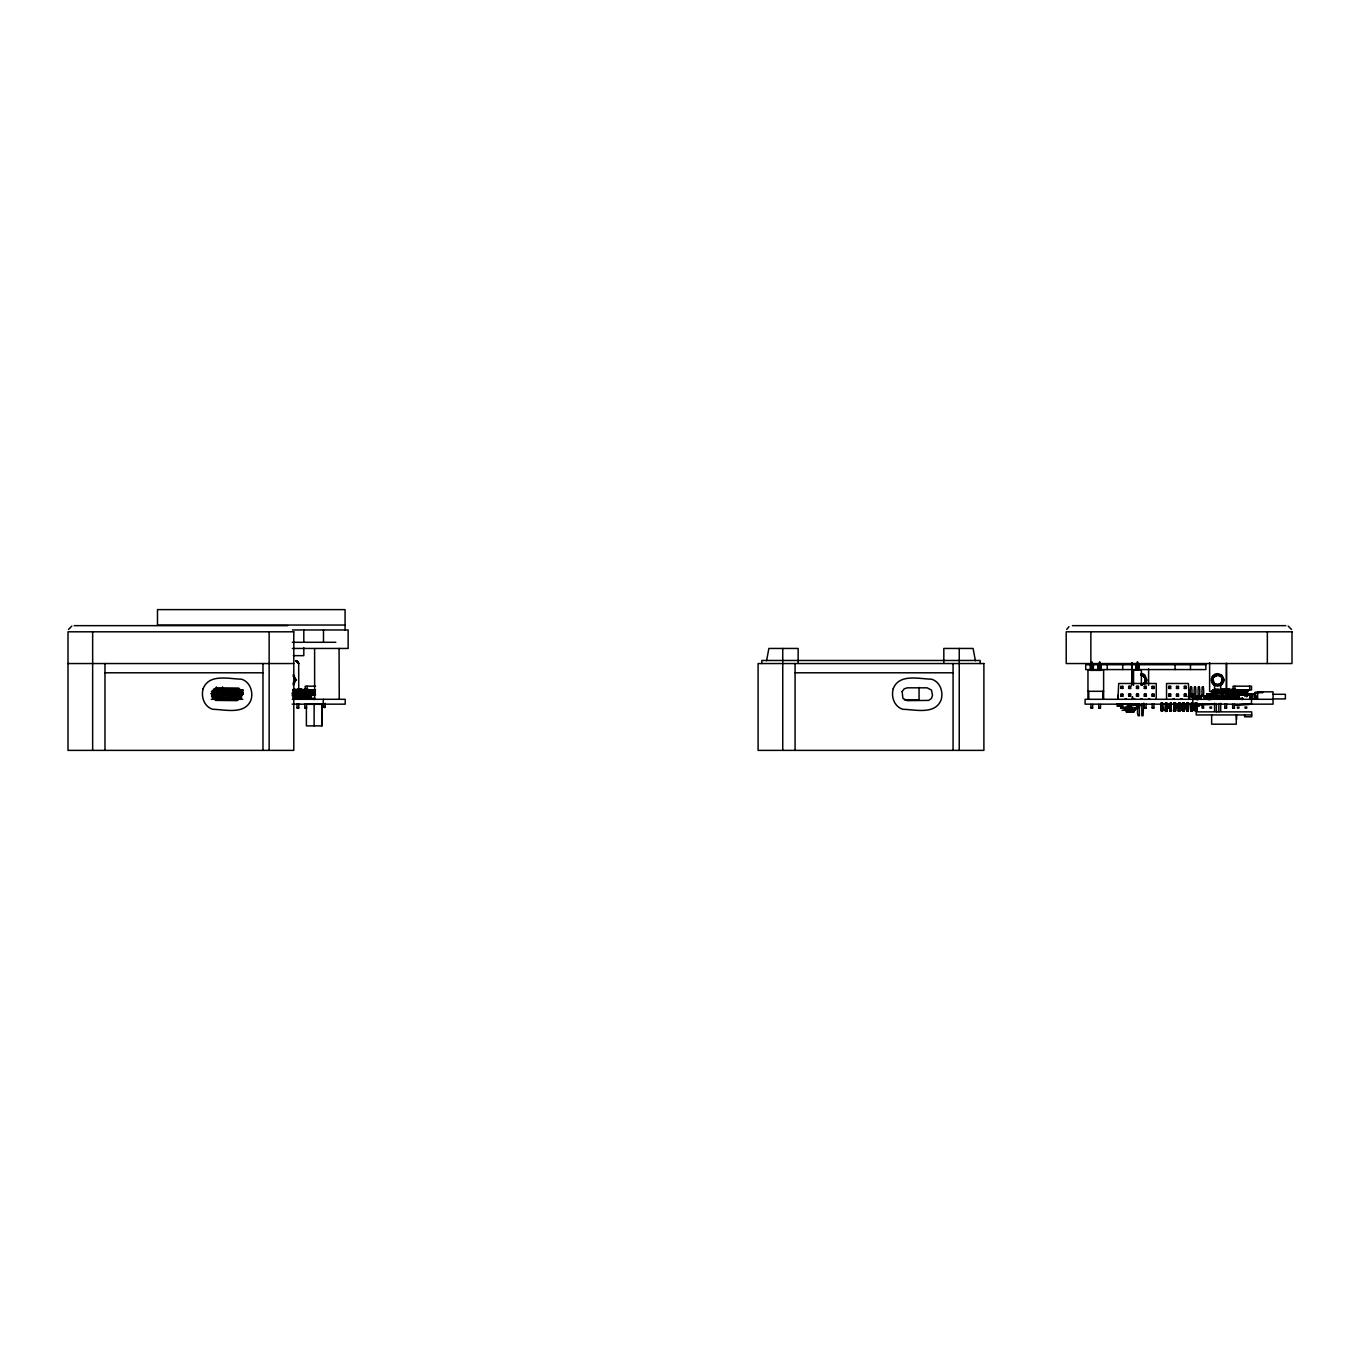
<?xml version="1.0" encoding="UTF-8"?>
<svg xmlns="http://www.w3.org/2000/svg" width="1360" height="1360" viewBox="0 0 1360 1360"><rect width="100%" height="100%" fill="white"/><g stroke="black" fill="none" stroke-linecap="round" stroke-linejoin="round"><path stroke-width="1.5" d="M231.37 690.234L228.888 689.367M301.767 690.234C299.251 689.826 303.127 688.67 301.546 690.455M1161.151 710.906L1161.831 702.967L1162.409 711.076L1162.154 702.967L1162.239 710.906L1161.1 710.651L1161.219 702.967C1160.692 714.51 1163.293 713.779 1162.613 702.967L1162.511 711.144M1167.084 702.967L1166.778 711.144M1171.368 702.967L1171.045 711.144M1175.329 702.967L1175.312 711.144M1179.324 702.967L1179.426 711.144L1180.089 702.967M1188.113 711.144L1188.538 702.967L1188.113 711.144L1186.651 710.651L1186.702 702.967M1192.703 702.967L1192.227 711.144L1192.941 699.295M1196.902 711.076L1197.157 702.967M230.588 690.285L231.217 689.418L231.166 690.455M231.574 689.588C228.208 692.597 237.439 690.863 233.444 690.013C231.778 691.679 229.194 688.466 231.88 689.86M299.268 689.367L302.26 689.86M300.968 690.285L301.478 689.452L301.801 691.492L303.688 691.747L304.81 689.367L302.651 690.914L301.206 689.367L300.866 692.393M314.687 694.824L314.755 689.894M1221.552 690.387L1220.957 689.673L1221.807 690.285C1221.263 688.772 1225.173 688.415 1220.226 690.88C1214.633 688.194 1222.164 693.821 1221.008 690.234M1227.604 690.404L1228.845 692.24L1228.794 689.367L1230.477 690.914L1232.636 689.367L1231.514 691.747L1229.627 691.492L1228.794 689.367L1229.593 690.234M1241.969 694.824L1242.581 689.894M314.143 694.824L314.007 691.917L313.446 694.229M213.316 695.249L213.384 691.781L216.325 689.486L236.912 689.367C241.4 688.755 241.366 697.578 240.108 691.917L240.074 693.073L242.845 693.073L242.148 694.824M243.032 689.894L217.26 689.979L214.761 691.101L216.546 690.064M240.125 698.598L240.635 699.108C236.657 696.898 240.397 683.893 239.938 694.943M242.556 694.229L242.25 691.917L241.638 694.824M298.384 663.221L295.647 660.62L298.69 663.697L298.724 689.979M312.528 694.824L312.63 691.917L312.018 694.824M314.228 693.651L314.466 691.917L314.925 693.073L310.743 692.92L308.227 689.486L292.978 689.588M1161.389 702.967L1161.831 711.144L1161.457 702.967M1175.635 702.967L1175.72 710.651L1174.428 711.144L1174.258 702.967M1178.525 702.967L1178.695 711.144L1180.089 710.651L1179.902 702.967M1206.405 699.091C1208.717 693.141 1196.749 698.904 1211.165 696.592M1211.607 693.362L1212.406 691.781M1207.884 698.479L1207.952 699.414C1216.656 701.522 1209.533 688.942 1215.466 689.367L1235.135 689.367L1237.719 690.336L1212.882 690.336L1211.522 695.249M240.363 694.229L240.788 691.781L237.575 690.37L215.985 690.574M298.69 663.697L298.146 661.895L295.647 660.62L297.823 661.521L298.69 663.697L297.041 660.96M304.861 692.393L305.49 690.404L308.159 690.659L311.168 691.781L310.743 694.229M313.956 694.229L313.65 689.894M1222.487 680.646C1220.685 673.693 1223.031 678.351 1222.079 682.635C1220.787 687.293 1210.927 682.924 1218.084 684.947C1225.411 683.213 1220.685 670.429 1222.147 681.819M1226.397 689.979L1226.465 663.17L1226.55 689.979M1240.762 694.229L1240.456 691.917L1238.144 694.943L1238.994 691.781L1236.07 689.486M1241.272 694.229L1241.833 691.917L1241.782 694.229M313.582 694.824L314.007 691.917M1241.476 689.894L1242.054 693.651M1242.819 694.229L1242.309 691.917L1243.074 694.824M311.542 694.229L311.083 691.917C309.315 694.654 316.557 694.773 314.228 691.917L313.99 693.651L314.194 689.894M1133.747 711.994L1133.951 710.158L1136.603 708.016L1134.342 708.016M1244.638 694.824L1243.703 691.917L1242.785 693.651L1241.833 691.917M312.936 694.229L313.769 691.917L313.055 694.824M1238.348 690.574L1247.46 689.894C1250.282 699.006 1225.36 689.911 1247.035 691.917L1247.834 689.894L1246.457 689.894L1245.862 691.917L1246.797 694.824L1245.403 692.75L1246.066 689.894M1187.79 705.908C1184.934 706.163 1189.32 706.656 1187.824 704.157M1190.459 704.157L1190.782 706.214L1191.734 704.157M1194.369 704.157L1194.692 706.214L1195.644 704.157M1198.279 704.157L1198.602 706.214L1199.554 704.157M1202.189 704.157L1202.529 706.214L1203.464 704.157M293.08 676.209L294.831 678.436L293.08 683.553M1142.315 675.257C1138.201 675.053 1142.689 673.064 1145.63 678.436C1147.857 681.309 1139.102 687.055 1144.321 683.111C1148.129 680.17 1142.995 674.05 1140.598 674.798C1146.548 674.577 1147.466 685.015 1141.125 684.777M1199.35 699.142L1198.704 697.748M1246.593 690.574L1246.644 689.894C1245.845 695.045 1245.182 695.3 1245.199 689.894M313.106 689.894L313.514 693.651L313.531 691.917M1242.513 694.824L1242.768 691.917M294.627 678.912L294.236 682.091L294.525 678.045L294.474 682.21L294.678 677.977M312.46 694.229L313.072 691.917L314.721 693.651M1165.486 710.651L1166.098 702.967L1166.472 711.076L1165.554 702.967C1164.483 712.742 1166.999 715.989 1165.724 702.967L1165.418 710.906L1166.795 710.651M1171.062 710.651L1169.583 710.651L1170.365 702.967L1170.518 711.076L1171.3 710.651M1184.254 710.651C1180.327 712.317 1188.113 710.804 1184.169 702.967C1186.413 713.218 1180.072 714.629 1183.183 702.967L1183.438 711.144L1182.792 702.967L1182.384 710.651L1182.435 702.967M1184.254 710.906L1184.033 702.967L1183.846 711.144M1195.984 702.967L1195.185 710.651L1195.236 702.967L1195.185 710.651L1197.157 710.651M1213.783 684.692C1228.386 682.788 1217.064 688.721 1213.324 684.284C1211.029 682.159 1210.842 678.266 1212.899 675.92C1217.914 669.392 1227.944 678.436 1222.113 684.097C1213.154 686.392 1212.474 681.955 1212.848 678.657C1214.446 672.741 1210.315 686.868 1216.928 684.76C1221.008 686.018 1224.34 679.252 1222.079 677.654M1246.95 694.824L1246.015 691.917L1245.59 694.824M314.364 693.073L312.817 693.651L312.579 689.894M1120.606 708.016L1139.323 708.016L1139.272 704.31M1192.482 702.967C1195.338 714.476 1187.824 713.354 1191.258 702.967L1190.918 710.651L1192.227 711.144M1196.902 710.651L1196.12 711.076L1196.29 702.967L1196.375 710.906L1195.304 710.906L1195.525 702.967L1195.253 710.906L1197.072 710.651M242.199 689.894L242.658 693.651M1179.987 710.906L1178.185 710.906L1179.579 711.144M242.063 694.229L242.471 691.917L241.162 694.824M1166.251 711.076L1166.421 702.967M1174.955 702.967C1177.471 714.204 1172.014 714.153 1174.394 702.967L1174.377 711.076L1173.85 702.967M1179.596 702.967L1179.171 711.144L1179.222 702.967M1183.863 702.967L1183.914 711.076L1183.489 702.967M1187.756 702.967L1187.705 711.144L1186.923 704.888M1240.354 694.824L1240.932 689.894M1241.425 694.824L1241.595 691.917L1240.881 694.824M241.196 689.894L242.199 693.651L242.25 691.917M1240.286 694.229L1239.895 689.894M240.312 689.894L240.839 695.623L238.187 698.241L217.26 698.479L213.962 695.538L217.26 698.173L236.912 698.173C239.071 698.564 241.417 693.651 239.938 694.705L239.513 690.336L237.847 689.486M312.069 689.894L313.667 693.073L312.851 691.917L312.358 693.651L313.072 691.917M1211.607 693.668C1210.723 693.209 1214.871 703.052 1212.423 695.181C1213.443 703.579 1230.188 695.691 1235.135 698.479C1236.563 698.683 1239.232 696.456 1238.11 695.164M1242.53 692.597L1241.816 693.651L1241.357 691.917L1240.422 693.651L1240.405 689.894M235.348 689.367L234.821 690.285M236.912 689.367L240.142 691.05L240.278 694.824M241.604 694.229L242.029 691.917L242.641 692.92L241.689 689.894M305.745 689.367L305.49 690.285L305.201 689.367M307.292 689.367L310.233 690.676L311.236 693.311C307.377 686.919 312.205 696.439 312.205 691.917L311.984 694.229M1233.571 689.367L1233.316 690.285L1233.027 689.367M1237.141 690.659L1238.416 698.87L1242.717 699.414L1242.649 698.36M1239.844 694.824L1240.031 691.917L1239.368 694.229M1244.128 694.824L1243.244 691.917L1243.329 694.229M241.162 694.229C242.182 689.843 242.488 696.677 240.737 689.894M309.842 691.288C310.811 689.724 307.037 704.174 311.236 695.164L310.624 691.917L314.704 692.597M312.63 691.917C313.072 693.464 311.593 693.515 311.797 691.917L312.154 693.651L311.576 689.894M1238.535 689.894L1238.076 697.782L1239.181 693.073L1237.957 689.894L1237.09 691.084L1238.212 692.036C1237.753 697.306 1239.062 695.351 1238.144 694.705M1238.093 691.781L1237.634 689.894L1247.834 689.894L1246.321 692.75L1246.933 694.229L1247.239 689.894L1246.134 692.597L1247.494 694.229L1246.627 694.824M310.318 694.943L311.78 693.073L311.117 689.894M1239.13 694.824L1239.402 689.894M1239.81 694.229C1239.3 690.251 1242.921 696.065 1242.02 689.894M1253.835 698.819L1249.704 698.904L1250.537 695.198L1249.806 698.87L1251.54 698.819L1249.704 698.564L1250.163 694.637L1245.114 692.75L1245.658 689.894M242.012 692.92L241.349 693.651L241.825 691.917M295.154 698.071L292.774 698.173L308.516 698.904L310.709 697.136L312.001 691.917L309.434 697.714L306.85 697.459L309.247 697.085L312.205 691.917M1243.244 691.917C1241.646 693.634 1241.221 693.362 1239.827 691.917L1239.368 693.651L1240.031 691.917M1238.501 694.824C1241.238 690.234 1239.963 696.133 1238.96 689.894M1238.144 689.894L1238.229 693.651L1245.607 693.651L1250.452 695.351L1249.007 694.824M312.001 692.92L310.624 693.685L312.613 692.75M1240.031 692.92L1239.623 691.917M239.853 694.127L242.811 694.229C240.941 697.187 237.286 689.809 242.726 689.894M1238.093 693.651L1238.467 692.597L1238.909 694.824M1244.315 694.229L1243.669 689.894M240.788 691.781L239.938 693.311L240.703 691.917L240.975 693.651L241.417 691.917L241.162 693.651L241.723 692.75M1239.657 692.92L1238.824 693.651L1239.436 691.917L1238.96 694.229M1246.151 691.917C1246.287 692.835 1244.587 698.02 1244.706 689.894M294.321 681.819L295.001 679.388L294.661 680.646M311.61 691.917L311.61 693.073L310.318 689.894M1131.656 663.697L1131.724 663.102M1145.409 680.935C1144.763 685.134 1146.31 676.09 1145.46 680.646M1142.604 684.386L1144.457 683.4L1145.749 678.912L1142.06 675.019L1144.457 676.345L1142.995 675.393M1222.487 679.116C1216.197 698.666 1205.113 665.754 1222.317 677.535M1222.708 679.881L1220.77 684.063L1217.846 684.794M216.325 689.486C212.398 690.472 216.308 697.952 213.231 699.142L214.013 697.884M239.768 697.884L241.621 692.92M1139.272 705.857L1142.417 704.31L1140.122 705.551L1139.323 704.31L1122.901 704.31M1212.525 694.688L1212.389 696.439L1212.882 690.336L1214.531 689.486M1238.297 694.824L1238.739 691.917L1239.487 692.75M215.985 698.241L213.35 695.623C215.577 700.655 211.616 693.838 214.234 693.685M241.519 692.75L239.938 689.894M1238.756 694.229L1239.351 692.597M239.581 698.071C236.98 699.669 229.415 700.655 228.684 698.173L227.035 699.108L226.797 698.173M299.778 698.071L299.761 699.108L299.081 698.173L296.718 699.108L296.718 698.173M1226.907 698.173L1224.782 699.108M1243.839 694.229L1243.703 691.917M214.234 694.484L213.316 694.484L214.047 696.031M310.76 691.917L310.828 693.651L310.913 691.917M309.893 697.255L310.267 695.453C310.335 696.677 312.8 699.686 293.063 698.479M1175.295 710.906L1175.057 702.967M1178.168 710.651L1178.899 702.967L1179.562 710.906M1182.554 702.967C1180.344 714.051 1186.056 713.932 1183.591 702.967M1188.215 702.967L1187.705 711.144L1187.858 702.967M1192.635 710.651L1192.125 702.967L1191.972 711.144L1191.19 704.888M1243.125 689.894L1243.261 693.651L1244.145 691.917M240.788 694.127L240.533 691.917M311.899 692.75L311.355 692.597M1238.909 691.917L1238.654 693.651L1237.804 689.894M1238.263 694.144L1238.875 692.597L1238.994 694.127M1238.603 691.917L1239.096 693.073L1238.45 691.917M242.913 691.917L239.989 691.917C241.791 693.226 240.771 694.756 240.38 691.917L240.142 693.651L241.043 691.917M1145.12 681.819L1145.12 677.943M1239.079 694.144L1239.079 691.917M1239.657 692.75L1238.45 693.685L1238.195 691.917M242.896 693.651L239.938 693.685L239.989 691.917L240.142 693.651M1238.365 693.651L1238.314 690.999L1235.135 689.367M1245.233 694.229L1245.165 691.917C1246.27 696.575 1244.4 690.234 1244.4 693.651L1244.196 689.894M223.754 689.367L223.754 690.285L223.822 689.367C223.227 695.453 217.243 687.378 221.221 690.88C225.454 689.554 224.315 688.092 223.006 690.455M293.148 691.492L294.151 689.367L294.202 690.285L293.233 689.367L294.27 689.367M1139.323 708.016L1139.323 704.31L1123.054 707.557M1207.952 698.36L1207.884 699.414L1208.513 695.98M1221.977 689.367L1220.515 689.86L1221.229 690.455M1245.692 691.917L1246.967 693.651L1247.8 689.894L1247.035 693.651L1247.8 689.894C1246.236 694.399 1246.508 694.688 1247.647 689.894L1246.423 692.92L1247.137 694.229L1246.712 691.917L1246.814 693.651L1246.015 692.597L1246.967 689.894M293.148 685.049L295.953 679.881L293.148 674.713M1223.745 680.493L1223.745 679.269M1238.297 692.274L1238.229 693.651M1117.172 704.31L1117.257 706.248L1120.742 706.248L1120.81 704.31M1145.307 683.842C1148.163 684.148 1146.191 672.027 1141.057 673.727M1252.645 699.142L1252.917 694.824M1255.399 698.734L1254.719 692.665L1262.845 692.665M1255.246 698.734L1255.348 692.291L1263.151 692.291M295.919 680.493L295.919 679.269M1146.718 680.493L1146.718 679.269M1245.522 691.917L1245.029 693.651L1244.349 691.917L1242.649 693.073L1243.601 694.824M218.739 689.367L219.351 690.285M1131.656 685.491L1131.962 662.796M1207.034 693.736L1206.915 698.819M1216.945 690.268L1217.574 689.367L1217.574 690.285M224.706 689.367L224.451 689.452M226.066 689.452L228.31 689.452M1223.116 689.452L1223.575 689.452M1224.085 689.367L1226.584 689.367L1224.085 689.452M297.432 698.173L297.347 699.108L297.177 698.173M1143.726 683.689L1145.29 681.819M1221.756 677.11L1218.577 674.73L1212.933 677.535M1222.079 682.635L1220.685 683.74L1221.841 682.703M1237.974 697.884L1239.079 695.164L1236.478 697.85L1234.676 697.459L1237.073 697.085L1238.076 694.688M297.347 698.173L297.177 699.108L293.828 698.173M1191.088 710.651L1191.717 702.967L1192.516 710.906L1192.397 702.967M218.739 690.268L218.824 689.367M213.316 695.776L214.2 695.181L213.316 695.164L214.404 697.884M1212.933 678.368L1213.29 682.55L1215.398 684.335M1214.021 684.879L1218.152 684.777M1214.446 676.107L1217.625 674.645L1221.552 676.651L1216.656 674.73L1213.035 678.079M1218.764 675.087L1221.212 676.277L1219.954 675.189M214.319 693.668L213.316 694.076L214.03 691.05L217.26 689.367M1245.862 691.917L1245.607 693.651L1244.57 691.917M310.93 694.229L310.624 693.685M1212.644 679.881L1213.698 676.651M1249.942 698.666L1251.54 698.819C1246.967 699.363 1253.019 692.614 1248.548 694.824L1249.993 694.552M304.861 696.082L304.861 697.459L308.159 697.816L309.978 692.495L309.128 690.914L292.757 690.285M1232.687 696.082L1232.687 697.459L1235.985 697.816L1237.821 692.495L1237.005 691.322L1238.994 691.322L1239.3 698.428M1211.488 679.269L1211.641 678.351M1240.456 691.917C1239.64 693.107 1243.686 693.974 1243.465 691.917L1243.108 693.073L1243.924 691.917L1244.791 694.229M1144.117 683.74L1145.273 682.21M1166.523 702.967L1167.033 710.651M1187.688 704.888L1187.144 711.144L1186.821 702.967M1191.445 711.076L1191.955 704.888M1240.728 693.073L1240.898 691.917M1162.528 702.967L1161.695 710.906L1161.933 702.967L1162.766 710.651M1196.392 710.651L1196.664 702.967M309.621 690.115L310.182 693.124L308.159 690.659L304.861 691.016M1240.541 692.92L1241.34 693.651L1242.071 691.917L1242.547 693.651M213.316 693.311L214.948 690.115M298.639 663.17L295.647 660.654M310.437 695.164L310.25 697.782M1206.439 695.98L1206.796 693.736L1213.137 693.787L1214.616 690.659L1217.285 690.404L1217.914 692.393M1245.42 693.651L1246.627 691.917L1245.811 693.243M1212.372 696.388C1212.066 693.396 1211.25 699.788 1214.208 698.071M766.564 660.773L768.876 648.448L798.15 648.448L798.15 662.592M217.26 690.285L214.183 692.036L214.472 696.32M214.217 691.951L213.928 693.311L214.523 692.019M214.319 693.787L214.965 691.781M238.187 698.241L239.853 694.688M1233.027 690.285L1233.061 686.188L1251.54 686.188L1251.54 689.894L1215.466 689.979L1213.12 690.965L1212.151 693.311L1212.542 690.676L1215.466 689.367M1212.525 693.787L1213.188 691.781M1219.053 675.155L1219.835 675.427M1182.758 711.076L1182.928 702.967L1182.792 710.906M215.288 690.914L213.401 692.512M1213.511 690.914L1211.607 692.512M1162.239 710.906L1161.678 702.967M1196.375 710.906L1195.814 702.967L1195.967 711.144L1195.457 704.888M1247.494 694.229L1247.035 691.917L1246.627 693.651L1245.879 692.597M1246.797 691.917L1247.137 693.651L1246.916 691.917L1238.144 693.311L1239.198 692.75M242.811 694.229L239.241 694.688L238.867 697.085L236.47 698.071L239.598 695.98L238.799 691.322L240.788 691.322L240.856 698.02M1215.228 675.393L1213.817 676.753L1218.594 675.002M223.873 689.452C221.663 689.809 223.091 688.908 223.363 690.285L222.853 689.367L223.346 690.387M293.981 689.367L293.352 690.098M211.616 696.609L212.075 694.756L213.469 696.609M1202.461 694.756L1202.002 696.609L1202.393 694.756L1203.855 696.609M1209.822 696.609L1210.281 694.756L1211.675 696.609M1244.927 696.609L1245.505 694.756M1227.094 689.452C1230.426 687.735 1228.981 691.594 1228.624 689.367L1228.624 690.285L1227.094 689.367M217.396 695.912L216.784 694.858L218.008 696.082L219.011 695.317M217.396 692.546L216.784 693.617L218.008 692.393L236.164 692.393L237.388 693.617L236.776 692.546M305.541 695.317C306.816 694.331 306.799 691.832 307.581 692.954L292.434 692.393M1234.999 695.912L1235.611 694.858L1234.37 696.082L1216.231 696.082L1214.99 694.858L1216.231 696.082L1217.234 695.317M1233.367 693.226C1234.404 691.849 1236.512 694.059 1234.999 692.546M1178.491 711.076L1179.307 710.906M1188.13 702.967L1188.249 710.906L1187.535 702.967L1187.433 711.144L1187.28 702.967L1186.651 710.651L1188.368 710.651M214.234 697.901L212.857 699.295L213.945 699.108M297.84 695.317L306.544 696.082C311.746 694.076 293.76 697.884 292.434 696.082M1118.09 698.989L1118.022 695.283L1118.022 698.887M1196.341 696.677L1198.67 696.677M1215.177 692.954L1235.424 692.954L1233.367 695.317M1141.55 684.709L1144.015 683.638M1214.871 675.427L1213.953 676.532M1217.914 696.082L1217.914 697.459L1213.528 697.085L1212.78 692.495L1217.914 691.016M310.828 693.651L311.083 692.92M1211.063 699.295L1212.27 698.598L1211.522 694.535L1212.457 694.484M240.805 693.073L240.006 693.651L240.108 691.917M1213.613 677.008L1212.559 679.371M310.811 693.073L307.292 690.285L307.071 686.188M1238.637 692.92L1238.314 690.999M1192.448 711.076L1190.986 710.906L1191.462 702.967L1191.343 710.906L1192.397 710.651M1195.355 710.651L1196.494 711.144M1212.185 695.674L1212.253 696.031M239.87 691.781L239.241 690.115M1207.918 693.889L1209.261 693.889M1242.768 692.597L1243.448 692.597M1246.202 693.991C1245.607 691.747 1243.941 693.651 1244.893 692.597M311.542 694.824L314.738 694.229M1239.368 694.824L1245.131 694.824M239.87 691.917L239.7 696.32M1244.978 691.917L1245.233 692.75M314.823 698.36L314.823 699.414L310.59 698.87L309.689 691.458L310.131 689.894L314.466 689.894L309.842 691.135M1237.804 691.322L1237.447 690.115M214.149 695.249L213.316 695.47M219.691 692.393L219.079 690.404L216.41 690.659L214.931 693.787L215.305 697.085L217.702 698.071L215.305 697.085L214.319 694.688M240.057 694.144C242.913 692.903 234.821 688.466 238.187 690.574M308.567 690.574L309.621 691.152M1214.191 698.241L1215.925 697.459L1213.528 697.085L1213.137 694.688L1211.675 694.484M1232.687 692.393L1233.316 690.404L1236.41 690.234L1238.144 693.311M1143.335 683.978L1142.434 684.624L1143.403 683.927M1194.777 696.779L1188.317 696.592M220.728 698.462L221.34 697.561L222.513 698.462M231.676 698.462L232.271 697.561L233.444 698.462M298.86 698.071L299.081 699.108L302.175 698.173C299.404 696.014 306.527 697.51 307.292 698.479M302.056 698.462L302.651 697.561L303.824 698.462M1218.951 698.462L1219.546 697.561L1220.719 698.462M1229.882 698.462L1230.477 697.561L1231.65 698.462M215.985 690.234L214.319 691.781M1213.341 691.016L1212.542 690.676L1215.466 689.979L1212.542 691.781M220.15 689.452L219.878 690.387M231.081 689.452L230.826 690.387M1218.356 689.452L1218.101 690.387M1229.304 689.452L1229.032 690.387M1244.876 692.92L1245.165 691.917M241.383 698.394L242.165 691.611L238.629 688.075L217.158 687.82L214.047 688.857L212.041 691.611L212.041 696.864L215.577 700.4L237.048 700.638L240.924 698.139M311.168 691.781L310.59 692.784L314.925 692.597M1238.994 691.781L1238.637 692.75M68.476 629.459L71.808 626.11M1066.682 629.459L1068.96 626.688M1246.627 691.917L1246.797 694.229M1218.084 684.828L1220.685 683.927M310.25 692.648L310.25 691.781M240.125 695.453L240.006 695.164M1238.331 695.453L1239.079 695.776M1144.525 683.094L1145.035 682.091M1126.998 704.327C1125.213 705.228 1133.407 706.826 1130.925 704.446M1194.488 699.108C1193.876 695.997 1195.848 701.93 1199.35 698.989M1204.093 696.779L1206.32 696.847M1211.318 699.057L1212.236 698.989L1211.437 697.748M1212.202 676.923L1212.899 675.92M1213.052 696.966L1214.31 697.952L1212.678 696.32M1174.088 702.967L1174.071 710.906L1175.21 711.076L1174.734 702.967L1174.224 711.076M1214.871 684.335L1213.273 682.193M1135.192 710.158L1123.632 707.948L1131.945 708.016L1123.564 708.016L1124.992 710.158L1135.158 710.107L1136.603 708.016M1188.3 711.076L1186.719 710.906M236.776 695.912L237.388 694.858L236.164 696.082L216.971 695.504L236.623 695.232L235.161 695.317M235.161 693.226L236.623 693.226L217.549 693.226L219.011 693.226M305.541 693.226L307.003 693.226L292.349 693.702M1215.177 695.504L1235.424 695.504L1234.166 695.317M1234.166 693.158L1215.772 693.226L1217.234 693.226M308.159 698.377L311.236 695.776M1133.849 711.926L1126.318 711.926L1126.216 710.158L1125.026 710.107L1134.971 710.107M1236.41 698.241L1237.923 696.32M311.338 693.073L310.692 689.894M297.279 689.367C298.452 689.537 295.8 689.316 297.857 689.452M1221.45 689.367L1221.433 690.302M306.34 693.158L307.581 692.954M1252.526 699.091L1256.436 698.734M1242.19 693.073L1241.85 692.75M1243.873 692.597L1244.179 693.651L1244.281 692.75M1237.787 698.071L1224.51 699.108L1224.51 698.173L1225.938 699.04L1225.003 698.173M1178.525 710.906L1178.746 702.967L1179.205 711.076M1171.453 710.651L1170.569 702.967L1170.943 711.076M294.508 683.842L293.641 684.692M1222.334 683.842L1221.467 684.692M1169.651 710.906L1171.453 710.906L1170.79 702.967M1175.499 711.076L1173.918 710.906M218.212 695.317L218.008 692.393L218.008 696.082M213.078 698.428L213.384 691.322M223.703 692.393L224.315 690.404L230.639 690.404M219.079 698.071L219.691 696.082M234.481 691.016L238.867 691.39L234.481 691.016L234.481 692.393M230.01 696.218L229.398 698.173L231.795 698.173C228.854 696.252 236.249 697.306 236.912 698.479M229.857 698.071L230.469 696.082L230.639 698.071M294.083 692.393L294.695 690.404L301.019 690.404L301.206 689.367M300.237 698.071L300.866 697.459L294.083 697.459L294.083 696.082M306.85 690.404L309.247 691.39L308.159 690.659L310.25 693.787L309.587 691.781M307.581 695.504L298.639 695.317M298.979 703.987L298.486 708.373L297.007 707.88L297.007 703.987M306.799 703.987L306.306 708.373L304.827 707.88L304.827 703.987M325.193 703.256C325.567 712.929 321.878 703.936 323.646 699.295M1092.862 704.378L1092.369 708.373L1090.89 707.88L1090.89 704.378M1100.699 704.378L1100.206 708.373L1098.727 707.88L1098.727 704.378M1120.844 688.381L1120.844 686.409L1122.816 686.409L1122.816 688.381L1120.844 688.381L1120.844 686.409M1121.337 686.902L1122.816 686.409M1120.844 696.201L1120.844 694.229L1122.816 694.229L1122.816 696.201L1120.844 696.201L1120.844 694.229M1121.337 694.722L1122.816 694.229M1128.664 688.381L1130.636 688.381L1130.636 686.409L1128.664 686.409L1128.664 688.381L1130.636 688.381M1128.664 686.409L1130.636 686.409M1144.321 676.651L1145.154 677.994M1124.958 699.142L1126.522 699.142M1128.664 696.201L1130.636 696.201L1130.636 694.229L1128.664 694.229L1128.664 696.201L1130.636 696.201M1128.664 694.229L1130.636 694.229M1136.501 688.381L1138.473 688.381L1138.473 686.409L1136.501 686.409L1136.501 688.381L1138.473 688.381M1136.501 686.409L1138.473 686.409M1121.218 708.016L1120.844 703.987M1132.778 699.142L1134.342 699.142M1136.501 696.201L1138.473 696.201L1138.473 694.229L1136.501 694.229L1136.501 696.201L1138.473 696.201M1136.501 694.229L1138.473 694.229M1144.321 688.381L1146.293 688.381L1146.293 686.409L1144.321 686.409L1144.321 688.381L1146.293 688.381M1144.321 686.409L1146.293 686.409M1140.615 699.142L1142.179 699.142M1144.321 696.201L1146.293 696.201L1146.293 694.229L1144.321 694.229L1144.321 696.201L1146.293 696.201M1144.321 694.229L1146.293 694.229M1152.141 688.381L1154.113 688.381L1152.141 688.381L1152.141 686.409L1154.113 686.409L1154.113 688.381M1153.62 687.888L1154.113 686.409M1148.435 699.142L1149.999 699.142M1152.141 696.201L1154.113 696.201L1152.141 696.201L1152.141 694.229L1154.113 694.229L1154.113 696.201M1153.62 695.708L1154.113 694.229M1146.293 703.987L1145.8 708.373L1144.321 707.88L1144.321 703.987M1156.255 699.142L1156.255 683.485L1118.702 683.485L1117.92 699.074M1168.682 688.381L1170.654 688.381L1170.654 686.409L1168.682 686.409L1168.682 688.381L1170.654 688.381M1168.682 686.409L1170.654 686.409M1154.113 703.987L1153.62 708.373L1152.141 707.88L1152.141 703.987M1168.682 696.201L1170.654 696.201L1170.654 694.229L1168.682 694.229L1168.682 696.201L1170.654 696.201M1168.682 694.229L1170.654 694.229M1176.502 688.381L1178.474 688.381L1176.502 688.381L1176.502 686.409L1178.474 686.409L1178.474 688.381M1177.981 687.888L1178.474 686.409M1172.796 699.142L1174.36 699.142M1176.502 696.201L1178.474 696.201L1176.502 696.201L1176.502 694.229L1178.474 694.229L1178.474 696.201M1177.981 695.708L1178.474 694.229M1184.322 688.381L1186.294 688.381L1186.294 686.409L1184.322 686.409L1184.322 688.381L1186.294 688.381M1184.322 686.409L1186.294 686.409M1190.476 696.048C1189.218 683.689 1192.975 683.689 1191.7 696.048M1180.616 699.142L1182.18 699.142M1184.322 696.201L1186.294 696.201L1186.294 694.229L1184.322 694.229L1184.322 696.201L1186.294 696.201M1184.322 694.229L1186.294 694.229M1194.386 696.048C1193.128 683.689 1196.885 683.689 1195.627 696.048M1198.296 696.048C1197.038 683.689 1200.795 683.689 1199.537 696.048M1178.474 703.987L1177.981 708.373L1176.502 707.88L1176.502 703.987M1202.223 696.048C1200.948 683.689 1204.705 683.689 1203.447 696.048M1186.294 707.88L1184.322 707.88L1186.294 707.88L1186.294 703.987M1213.154 690.115L1211.726 692.087L1212.457 694.144M1211.301 698.428L1211.607 691.322M1221.909 692.393L1222.521 690.404L1228.845 690.404M1228.233 696.218L1227.604 699.108L1227.213 698.173M1228.08 698.071L1228.692 696.082M1234.676 690.404L1237.073 691.39L1232.687 691.016M1237.311 690.931L1236.393 690.574M1235.22 695.232L1225.666 695.317M1226.805 703.987L1226.312 708.373L1224.833 707.88L1224.833 703.987M1234.625 703.987L1234.132 708.373L1232.653 707.88L1232.653 703.987M1246.015 692.597L1246.372 693.651L1245.743 693.073M301.121 698.173L300.866 696.082M1226.856 699.04L1230.001 698.173C1227.06 696.252 1234.455 697.306 1235.135 698.479M1165.384 710.906L1167.186 710.906L1165.537 710.906L1166.2 702.967M1170.229 710.906L1170.314 702.967M1191.632 711.076L1191.7 704.888M1252.628 694.824L1254.226 693.583M1224.663 689.452L1226.142 689.384M1179.596 710.651L1178.338 710.906M1196.664 710.651L1195.712 711.076M1229.372 690.455L1229.423 689.418L1229.032 690.285M309.536 698.411L310.25 698.071M1221.518 689.452L1221.705 690.285C1220.022 689.503 1221.28 688.942 1221.569 690.285M1242.309 692.597L1241.357 691.917M1187.841 710.906L1187.416 704.888M1243.669 692.597L1244.077 692.75M308.159 697.816L309.978 695.98L309.621 694.688L315.52 694.824M1235.985 697.816L1237.821 695.98L1237.464 694.688L1251.54 694.824L1251.489 704.157M1219.41 684.505L1220.43 683.927M1145.137 677.603L1145.409 678.81M1213.171 682.635L1212.984 681.666M1134.869 699.142L1132.506 699.091L1132.489 696.762L1132.574 699.142M219.691 691.016L214.574 692.495L214.931 693.787L210.749 693.736M218.008 692.393L216.971 692.954L218.212 693.158M239.853 690.676L236.912 689.979M309.315 690.659L308.227 689.486M309.978 691.322L310.624 693.311M310.369 692.036L310.318 693.311M1141.074 684.777L1142.383 684.505M1245.522 693.124L1250.537 695.198M236.164 692.393L237.201 695.504L236.164 696.082L235.96 693.158M1216.435 693.158L1216.435 695.317M1222.504 678.963L1222.504 678.487M239.598 695.98L237.762 697.816L234.481 697.459L234.481 696.082M299.387 695.317L306.544 696.082L307.003 693.226M227.46 695.317L237.014 695.232L235.96 695.317M1226.465 695.317L1234.37 696.082L1227.213 695.317M222.836 693.226L225.182 693.226M228.99 693.226L231.336 693.226M222.836 695.317L225.182 695.317M293.216 693.226L295.562 693.226M299.387 693.226L301.716 693.226M293.216 695.317L295.562 695.317M1221.042 693.226L1223.388 693.226M1227.213 693.226L1229.559 693.226M1221.042 695.317L1223.388 695.317M226.559 698.173L227.715 699.04L222.377 698.173L229.415 699.108L228.684 698.173M233.325 698.173L234.379 698.173M303.705 698.173L304.759 698.173M1231.531 698.173L1232.585 698.173M1145.545 679.422L1145.069 677.484M230.299 689.452L231.319 689.367L228.888 689.452M300.679 689.452L301.716 689.367L299.268 689.452M1228.505 689.452L1230.086 689.86M310.318 695.249L311.236 695.164M1239.079 695.164L1238.416 695.436M306.34 695.317L307.394 695.232M239.938 694.535L240.856 694.756M310.318 694.535L311.236 694.756M1238.144 694.535L1239.079 694.756M1124.176 708.033L1131.435 707.999M1249.857 697.867L1251.54 697.833L1251.234 694.45L1247.443 694.45M1249.857 699.108L1251.54 699.074M220.932 698.173L224.774 698.071M345.066 625.039L157.488 625.039L157.488 609.62L345.066 609.62L345.066 629.969M74.154 625.651L287.623 625.651M1072.377 625.651L1285.846 625.651M292.383 629.969L348.143 629.969L348.143 648.448L292.332 648.448M292.332 642.294L335.818 642.294M293.301 655.656L303.807 655.656L303.807 647.751M68 663.544L293.794 663.544M1090.567 669.732L1087.966 669.732L1087.966 699.142M1101.005 669.732L1103.623 669.732L1103.623 699.142M104.975 672.792L262.973 672.792M795.073 672.792L953.071 672.792M315.52 686.188L305.235 686.188L305.201 690.285M1152.141 686.409L1153.62 686.902M1176.502 686.409L1177.981 686.902M1190.476 687.123L1191.7 687.123M1194.386 687.123L1195.627 687.123M1198.296 687.123L1199.537 687.123M1202.223 687.123L1203.447 687.123M1121.337 687.888L1122.816 688.381M293.539 689.979L315.52 689.894M223.703 691.016L230.469 691.016L230.469 692.393L229.398 690.404M294.083 691.016L300.866 691.016L300.237 690.404M1221.909 691.016L1228.692 691.016L1228.692 692.393M211.395 691.424L215.628 691.424M309.179 691.322L311.168 691.322L311.474 698.428L314.874 698.479M1087.966 691.305L1103.623 691.305M1213.851 691.424L1209.618 691.424L1209.618 662.677M301.019 692.24L299.778 691.628M239.989 692.75L242.743 692.75M292.179 693.226L307.785 693.226L307.785 695.232L292.179 695.232M239.853 693.787L236.47 690.404M1188.606 693.736L1192.703 693.736L1193.043 695.98M1245.709 693.889L1255.824 693.889M213.316 694.144L214.319 694.127M310.318 694.144L314.993 694.229M1211.522 694.229L1212.525 694.127L1211.607 694.127M1238.076 694.127L1246.219 694.824M1273.045 694.297L1285.37 694.297L1285.37 698.921L1273.045 698.921M213.316 694.705L214.931 694.688L214.574 695.98L216.41 697.816L219.691 697.459M292.349 694.773L307.003 695.232M1152.141 694.229L1153.62 694.722M1176.502 694.229L1177.981 694.722M213.316 694.943L214.234 694.943M1211.522 694.943L1212.457 694.943M1211.522 695.164L1212.491 695.164M1211.522 695.47L1212.457 695.47M239.938 695.776L240.856 695.776M1121.337 695.708L1122.816 696.201M1211.522 695.776L1212.304 695.623M1211.165 695.98L1206.201 695.98L1206.558 698.819L1210.825 698.819M1190.969 696.439L1192.227 696.439M1207.255 696.439L1208.513 696.439M1207.255 696.898L1208.513 696.898M223.703 696.082L223.703 697.459L230.469 697.459M1221.909 696.082L1221.909 697.459L1228.692 697.459M1199.486 697.884L1195.202 697.748M293.063 698.173L307.292 698.173M1207.255 698.207L1208.513 698.207M1235.135 698.173L1215.466 698.479M1207.255 698.479L1211.063 698.36M1242.717 698.479L1239.3 698.309M1255.263 698.462L1256.929 698.462M1207.255 698.666L1208.513 698.666M1194.42 698.989L1195.338 699.142M211.276 699.295L242.811 699.295M292.298 699.295L345.219 699.295L345.219 704.157L292.179 704.157M1273.045 699.295L1085.093 699.295L1085.093 704.157L1273.045 704.157L1273.045 691.832L1257.643 691.832L1257.643 699.295M904.434 699.907L919.054 699.907L919.054 687.446M306.391 704.31L321.946 704.31L321.946 725.883M1121.456 704.31L1116.526 704.31L1121.456 704.735M1198.942 704.31L1214.667 704.31L1199.01 704.922M1249.874 704.31L1234.234 704.922L1249.772 704.31M1120.045 705.551L1120.895 705.551M1120.895 705.857L1118.685 704.616M1190.476 705.908L1191.7 705.908M1194.386 705.908L1195.627 705.908M1198.296 705.908L1199.537 705.908M1202.223 705.908L1203.447 705.908M1201.917 707.081L1203.855 707.081M1209.822 707.081L1211.675 707.081M1237.209 707.081L1239.062 707.081M1244.927 707.081L1246.899 707.081M323.646 707.37L325.193 707.37M297.007 707.88L298.979 707.88M304.827 707.88L306.799 707.88M1090.89 707.88L1092.862 707.88M1098.727 707.88L1100.699 707.88M1144.321 707.88L1146.293 707.88M1152.141 707.88L1154.113 707.88M1168.682 707.88L1170.654 707.88L1168.682 707.88L1168.682 703.987M1176.502 707.88L1178.474 707.88M1224.833 707.88L1226.805 707.88M1232.653 707.88L1234.625 707.88M1202.07 708.169L1203.702 708.169M1209.975 708.169L1211.522 708.169M1237.379 708.169L1238.909 708.169M1245.097 708.169L1246.746 708.169M1122 710.311L1133.951 710.158M1126.233 711.705L1133.934 711.705M1251.693 714.935L1196.239 714.935L1196.239 711.858L1251.693 711.858L1251.693 716.788L1244.604 716.788L1244.604 714.935M1224.629 698.173L1217.965 698.173L1219.546 696.643L1222.997 698.071M1255.093 696.048L1256.929 696.082L1256.929 699.142M1216.928 675.002L1216.265 675.087M1218.152 674.968L1216.656 674.73M1254.464 696.218L1255.399 696.252L1255.399 699.142M220.864 698.173L219.742 698.173L221.34 696.643L223.431 698.173M228.259 695.317L236.164 696.082L228.99 695.317M1212.78 695.98L1214.616 697.816M1131.69 663.221L1131.962 683.927M1215.466 699.108L1212.287 697.476L1213.698 698.683M217.26 699.108L214.591 698.071M299.03 699.04L299.659 698.173M228.65 699.04L229.007 698.173M1235.135 689.979L1236.41 690.234M308.567 690.234L307.292 689.979L308.703 690.285M1239.538 699.295L1238.331 698.598M294.848 689.367L295.732 689.452M294.27 689.452L293.114 689.673M214.183 692.036L215.169 691.135M296.123 660.705L297.041 661.3M1288.192 626.11L1291.524 629.459M1196.12 711.076L1195.967 704.888M1236.648 691.832L1238.076 693.787L1235.985 690.659M308.822 691.832L309.842 692.206M238.425 691.832L239.598 692.495M1165.962 710.906L1165.945 702.967L1166.676 711.076M1221.467 675.053L1222.334 675.92M1144.44 675.053L1145.307 675.92M293.641 675.053L294.508 675.92M1213.953 691.832L1215.925 690.404M1166.54 699.142L1166.54 683.485L1188.453 683.485L1189.133 699.142M1120.844 707.88L1122.816 707.88L1122.816 703.987M215.747 691.832L217.702 690.404M1232.5 690.387L1232.245 689.452M304.674 690.387L304.402 689.452M234.294 690.387L234.022 689.452M1246.542 693.073L1246.627 693.651M1212.899 683.842L1212.202 682.822M1144.525 676.651L1144.984 677.535M239.428 689.894L242.794 690.574M294.321 677.943L294.61 678.81M1212.933 681.394L1212.695 680.187M1246.423 694.756L1246.899 696.609M1246.321 694.756L1246.78 696.609M1238.603 694.756L1239.062 696.609M310.777 694.756L311.236 696.609M240.397 694.756L240.856 696.609M1211.641 681.394L1211.488 680.493M975.409 660.773L973.097 648.448L943.823 648.448L943.823 662.592M1192.448 693.736L1192.618 695.98M1120.844 705.228L1120.895 707.948M294.151 689.367L294.151 690.285M1267.35 631.805L1267.35 663.544M1249.704 686.188L1249.704 689.894M1249.704 694.824L1249.704 699.142M1242.513 698.36L1242.513 699.414M1242.309 691.917L1242.309 694.229M1242.309 698.36L1242.241 699.414M1241.714 698.36L1241.714 699.414M1236.563 714.935L1236.563 719.559M1236.291 714.935L1236.291 724.183L1211.641 724.183L1211.641 714.935M1235.152 693.226L1235.152 695.232M1234.914 686.188L1234.914 689.894M1234.829 693.226L1234.829 695.232M1234.115 689.367L1234.115 690.251M1228.845 696.218L1228.845 698.071M1228.573 689.367L1228.573 690.285M1227.485 698.173L1227.485 699.108M1222.028 689.367L1221.977 690.285M1220.702 684.964L1220.702 690.812M1220.702 703.222L1220.702 711.314M1218.849 703.596L1218.849 711.722M1216.486 689.367L1216.486 690.251M1216.384 703.596L1216.384 711.722M1215.772 693.226L1215.772 695.232M1215.449 693.226L1215.449 695.232M1214.548 684.964L1214.548 690.812M1214.548 703.222L1214.548 711.314M1208.887 698.479L1208.887 699.414M1208.292 698.36L1208.292 699.414M1207.255 695.98L1207.255 699.142M1204.79 699.142L1204.79 696.048L1188.317 695.98L1188.317 696.898M1204.399 696.048L1204.399 699.142M1201.271 696.048L1201.271 699.142M1200.88 696.048L1200.88 699.142M1200.489 696.048L1200.489 699.142M1193.434 696.048L1193.434 699.142M1193.281 695.98L1193.043 699.142M1192.652 696.048L1192.652 699.142M1192.227 695.98L1192.227 696.898L1190.969 695.98M1190.476 664.717L1190.476 669.579M1189.524 696.048L1189.524 699.142M1188.742 696.048L1188.742 699.142M1185.801 686.902L1185.801 687.888M1185.801 694.722L1185.801 695.708M1184.815 686.902L1184.815 687.888M1184.815 694.722L1184.815 695.708M1176.995 686.902L1176.995 687.888M1176.995 694.722L1176.995 695.708M1175.074 664.717L1175.074 669.579M1170.161 686.902L1170.161 687.888M1170.161 694.722L1170.161 695.708M1169.175 686.902L1169.175 687.888M1169.175 694.722L1169.175 695.708M1152.634 686.902L1152.634 687.888M1152.634 694.722L1152.634 695.708M1148.605 668.831L1148.605 685.27M1145.8 686.902L1145.8 687.888M1145.8 694.722L1145.8 695.708M1144.814 686.902L1144.814 687.888M1144.814 694.722L1144.814 695.708M1143.675 703.222L1143.063 715.768L1141.822 715.768L1141.822 703.902M1141.38 685.423L1141.38 669.732L1133.56 669.732L1133.56 685.423M1139.357 703.902L1139.357 715.768L1138.133 715.768L1137.504 713.303L1137.504 707.251M1139 664.717L1138.898 669.579M1138.728 664.717L1138.728 669.579M1138.49 664.717L1138.49 669.579M1138.473 703.987L1137.98 708.373L1136.501 707.88L1136.501 703.987M1138.184 664.717L1138.184 669.579M1137.776 662.031L1137.776 670.361M1137.98 686.902L1137.98 687.888M1137.98 694.722L1137.98 695.708M1137.47 664.717L1137.47 669.579M1137.164 662.031L1137.164 670.361M1136.994 686.902L1136.994 687.888M1136.994 694.722L1136.994 695.708M1136.756 664.717L1136.756 669.579M1136.45 664.717L1136.45 669.579M1136.195 664.717L1136.195 669.579M1136.025 664.717L1136.025 669.579M1131.724 705.704L1130.925 705.704M1130.636 703.987L1130.143 708.373L1128.664 707.88L1128.664 703.987M1130.143 686.902L1130.143 687.888M1130.143 694.722L1130.143 695.708M1129.157 686.902L1129.157 687.888M1129.157 694.722L1129.157 695.708M1122.697 664.717L1122.697 669.579M1122.323 686.902L1122.323 687.888M1122.323 694.722L1122.323 695.708M1107.278 664.717L1107.278 669.579M1102.841 691.305L1102.841 699.142M1101.226 664.717L1101.226 669.579M1100.971 664.717L1101.005 670.361L1090.567 670.361L1090.618 664.717M1100.733 664.717L1100.733 669.579M1100.427 664.717L1100.427 669.579M1100.019 662.031L1100.019 670.361M1099.713 664.717L1099.713 669.579M1099.39 662.031L1099.39 670.361M1098.982 664.717L1098.982 669.579M1098.676 664.717L1098.676 669.579M1098.438 664.717L1098.438 669.579M1098.183 664.717L1098.183 669.579M1093.406 664.717L1093.321 669.579M1093.151 664.717L1093.151 669.579M1092.896 664.717L1092.896 669.579M1092.59 664.717L1092.59 669.579M1092.182 662.031L1092.182 670.361M1091.876 664.717L1091.876 669.579M1091.57 662.031L1091.57 670.361M1091.162 664.717L1091.162 669.579M1090.856 631.805L1090.856 663.544M1090.856 664.717L1090.856 669.579M1090.346 664.717L1090.431 669.579M1088.748 691.305L1088.748 699.142M980.186 663.544L980.186 660.467L761.787 660.467L761.787 663.544M959.242 648.448L959.242 750.38M953.071 663.544L953.071 750.38M795.073 663.544L795.073 750.38M782.748 648.448L782.748 750.38M339.065 648.448L339.252 699.295M323.493 629.969L323.493 642.294M322.048 704.31L322.048 725.883L306.391 725.883L306.391 708.237M314.602 648.618L314.653 699.414M314.126 704.31L314.126 725.883M313.888 698.36L313.888 699.414M307.309 693.226L307.309 695.232M306.289 689.367L306.289 690.251M303.807 629.969L303.807 641.818M300.73 689.367L300.73 690.285M296.956 698.173L296.956 699.108M269.144 631.805L269.144 750.38M262.973 663.544L262.973 750.38M236.623 693.226L236.623 695.232M235.892 689.367L235.892 690.251M230.69 689.367L230.639 692.24M230.418 689.367L230.35 690.285M223.754 690.285L223.04 689.367L223.363 690.285M222.496 686.919L222.496 690.812M218.28 689.367L218.28 690.251M217.549 693.226L217.549 695.232M216.325 686.919L216.325 690.812M104.975 663.544L104.975 750.38M92.65 631.805L92.65 750.38M227.035 698.173L226.882 699.108L227.035 698.173M1225.258 698.173L1225.173 699.108L1225.258 698.173M203.133 688.721C200.821 696.796 204.153 706.605 212.687 709.291C225.182 709.495 245.174 715.139 251.073 699.754C253.385 691.679 250.053 681.87 241.519 679.184C229.024 678.98 209.032 673.336 203.133 688.721M893.231 688.721C890.919 696.796 894.251 706.605 902.785 709.291C915.28 709.495 935.272 715.139 941.171 699.754C943.483 691.679 940.151 681.87 931.617 679.184C919.122 678.98 899.13 673.336 893.231 688.721M902.139 691.611L902.921 698.394L907.256 700.638L928.727 700.4L931.481 698.394L932.518 695.283L931.481 690.081L927.146 687.82L907.256 687.82L904.145 688.857L902.139 691.611M240.108 697.476L239.241 698.343L240.108 697.476M1195.338 697.748L1195.338 697.748M1221.569 698.088L1220.6 698.173L1221.654 698.173M293.794 631.805L68 631.805L68 750.38L293.794 750.38L293.794 631.805M1292 631.805L1066.206 631.805L1066.206 663.544L1292 663.544L1292 631.805M983.892 663.544L758.098 663.544L758.098 750.38L983.892 750.38L983.892 663.544M1205.878 664.717L1085.722 664.717L1085.722 669.579L1205.878 669.579L1205.878 664.717M237.388 693.226L216.784 693.226L216.784 695.232L237.388 695.232L237.388 693.226M1235.611 693.226L1214.99 693.226L1214.99 695.232L1235.611 695.232L1235.611 693.226M214.948 698.343L214.064 697.476L214.948 698.343"/></g></svg>
